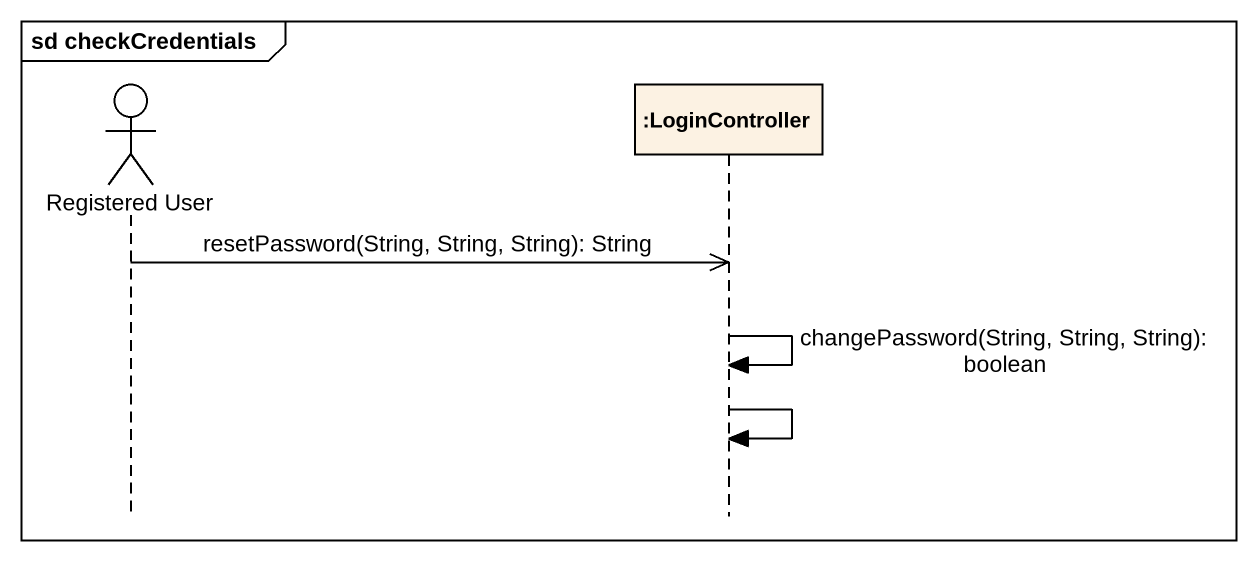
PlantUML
@startuml
mainframe sd checkCredentials
hide footbox
actor "Registered User" as Registered_User
participant ":LoginController" as LoginController

Registered_User ->> LoginController : resetPassword(String, String, String): String
LoginController -> LoginController : changePassword(String, String, String): boolean
LoginController -> LoginController
@enduml
